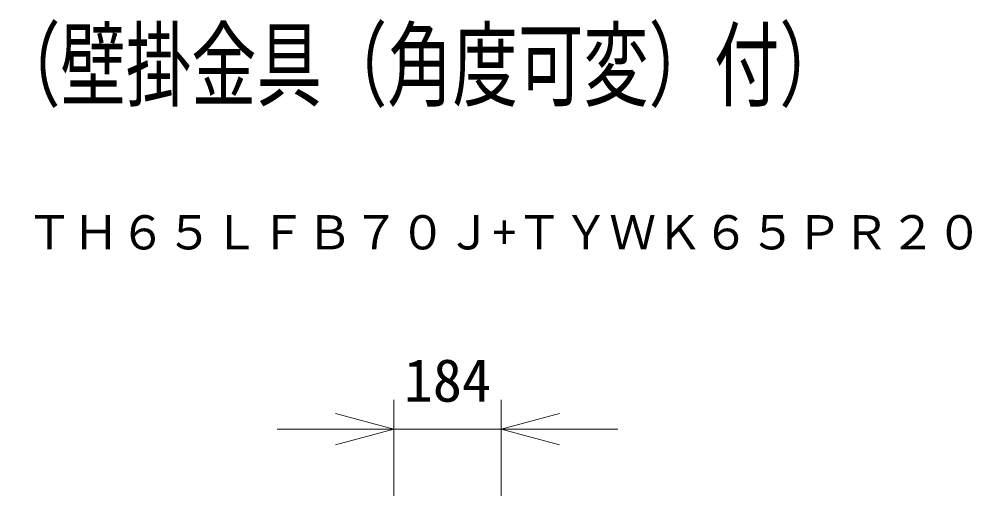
# Model space of a CAD drawing. Units: millimetres, scale not verified. Extents: x -63 to 62, y -56 to 57.
# Drawn here: x 12.85 to 53.69, y 36.69 to 56.81 of the extents above; entities that cross this region are included whole.
import ezdxf
from ezdxf.enums import TextEntityAlignment as Align

# ---------------------------------------------------------------- set-up
doc = ezdxf.new("R2010")
doc.units = ezdxf.units.MM
doc.header["$LTSCALE"] = 0.125
doc.layers.add('0-0_0', color=7, linetype='Continuous', lineweight=18)
doc.layers.add('0-5_SUNPO', color=3, linetype='Continuous', lineweight=18)
doc.layers.add('0-2_MOJI1', color=7, linetype='Continuous')
doc.layers.add('0-4_TOUROKU', color=7, linetype='Continuous')
doc.styles.add('ＭＳ ゴシック', font='')
doc.styles.get('ＭＳ ゴシック').set_extended_font_data('MS Gothic')

# ---------------------------------------------------------------- blocks, each defined once
blk = doc.blocks.new('_Open30')
at = {"layer": '0-0_0'}
blk.add_line((0, 0), (-1, 0), dxfattribs=at)
blk.add_lwpolyline([(-1, 0.26795), (0, 0), (-1, -0.26795)], dxfattribs=at)
blk = doc.blocks.new('D5')
at = {"layer": '0-5_SUNPO'}
for p, q in [((93.6915, 222.0422), (93.6915, 227.9944)), ((98.2928, 217.8912), (98.2928, 227.9944)), ((91.1915, 226.7444), (88.6915, 226.7444)), ((93.6915, 226.7444), (98.2928, 226.7444)), ((100.7928, 226.7444), (103.2928, 226.7444))]:
    blk.add_line(p, q, dxfattribs=at)
at = {"layer": '0-5_SUNPO', "xscale": 2.5, "yscale": 2.5}
blk.add_blockref('_Open30', (93.6915, 226.7444), dxfattribs=at)
at = {"layer": '0-5_SUNPO', "xscale": 2.5, "yscale": 2.5, "rotation": 180}
blk.add_blockref('_Open30', (98.2928, 226.7444), dxfattribs=at)
at = {"layer": '0-5_SUNPO', "color": 7, "style": 'ＭＳ ゴシック'}
blk.add_text('184', height=1.833, dxfattribs=at).set_placement((94.1171, 227.3694), align=Align.BOTTOM_LEFT)

msp = doc.modelspace()

# ---------------------------------------------------------------- block references
at = {"layer": '0-5_SUNPO'}
msp.add_blockref('D5', (-64.7791, -187.4967), dxfattribs=at)

# ---------------------------------------------------------------- texts
at = {"layer": '0-2_MOJI1', "style": 'ＭＳ ゴシック', "width": 0.7}
msp.add_text('マルチタッチスクリーンディスプレイ（壁掛金具（角度可変）付）', height=2.933, dxfattribs=at).set_placement((-35.7791, 52.5033), align=Align.BOTTOM_LEFT)
at = {"layer": '0-4_TOUROKU', "style": 'ＭＳ ゴシック'}
msp.add_text('ＴＨ６５ＬＦＢ７０Ｊ+ＴＹＷＫ６５ＰＲ２０', height=1.466, dxfattribs=at).set_placement((13.1542, 46.5033), align=Align.BOTTOM_LEFT)

doc.saveas('drawing.dxf')
